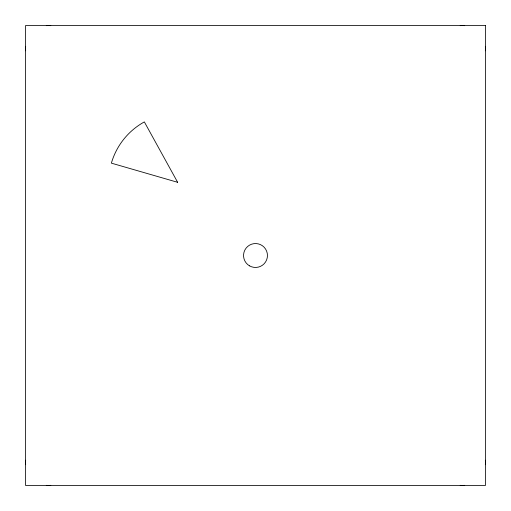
<?xml version="1.0" encoding="UTF-8"?>
<svg xmlns="http://www.w3.org/2000/svg" width="511" height="511" viewBox="0 0 511 511"><rect width="100%" height="100%" fill="white"/><g stroke="black" fill="none" stroke-linecap="round" stroke-linejoin="round"><path stroke-width="0.77" d="M485.341 46.297A22.995 22.995 0 0 1 485.341 50.793M460.207 25.659A22.995 22.995 0 0 1 464.703 25.659M485.341 460.207A22.995 22.995 0 0 1 485.341 464.703M464.703 485.341A22.995 22.995 0 0 1 460.207 485.341M50.793 485.341A22.995 22.995 0 0 1 46.297 485.341M25.659 464.703A22.995 22.995 0 0 1 25.659 460.207M25.659 50.793A22.995 22.995 0 0 1 25.659 46.297M46.297 25.659A22.995 22.995 0 0 1 50.793 25.659M485.45 25.55L25.55 25.55L25.55 485.45L485.45 485.45L485.45 25.55M177.649 182.312L111.379 163.143A68.985 68.985 0 0 1 144.345 121.899L177.649 182.312M249.521 265.854A11.957 11.957 0 0 0 267.457 255.5A11.957 11.957 0 0 0 249.521 245.146A11.957 11.957 0 0 0 249.521 265.854"/></g></svg>
